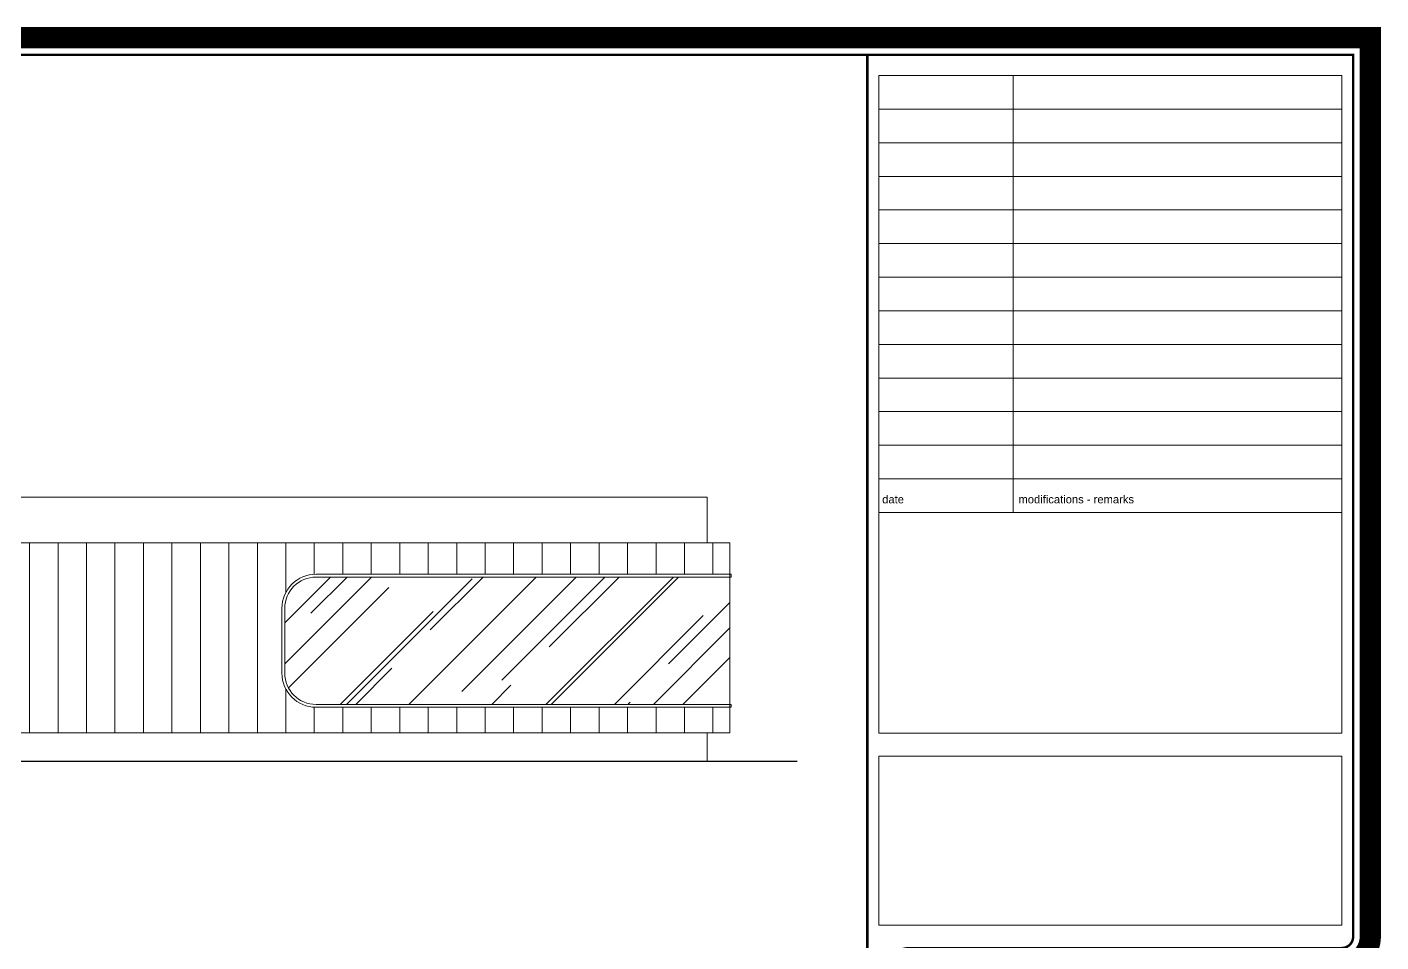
# Model space of a CAD drawing. Header units: millimetres. Extents: x 54215 to 67697, y 23496 to 56611.
# Drawn here: x 57989.1 to 58464.6, y 28275.3 to 28596.5 of the extents above; entities that cross this region are included whole.
import ezdxf

# ---------------------------------------------------------------- set-up
doc = ezdxf.new("R2010")
doc.units = ezdxf.units.MM
for name, color, linetype, lineweight in [('no3_ahsap gorunus on ince', 32, 'Continuous', 13), ('no3_cam gorunus on', 142, 'Continuous', 15), ('no3_duvar kaplama', 8, 'Continuous', 0), ('no3_duvar kaplama trimli', 8, 'Continuous', 0), ('no3_lejand', 255, 'Continuous', 13)]:
    doc.layers.add(name, color=color, linetype=linetype, lineweight=lineweight)
doc.styles.add('AT-ARIAL', font='arial.ttf')

# ---------------------------------------------------------------- blocks, each defined once
blk = doc.blocks.new('GÖRÜNÜŞDOLLAPP')
at = {"layer": 'no3_duvar kaplama'}
h = blk.add_hatch(dxfattribs=at)
h.set_pattern_fill('AR-RROOF', color=256, angle=45)
h.paths.add_polyline_path([(11540.15, 7658.32, 0.414214), (11529.15, 7647.32), (11529.15, 7624.58, 0.414214), (11540.15, 7613.58), (11685.43, 7613.58), (11685.43, 7658.32), (11683.73, 7658.32)])
at = {"layer": 'no3_duvar kaplama trimli'}
h = blk.add_hatch(dxfattribs=at)
h.set_pattern_fill('_USER', color=256, scale=10, angle=90, pattern_type=0)
h.set_pattern_definition([(90, (0, 0), (-10, 6e-16), [])])
h.paths.add_polyline_path([(11427.02, 7670.32), (11427.02, 7603.58), (11685.43, 7603.58), (11685.43, 7612.58), (11683.73, 7612.58), (11540.15, 7612.58, -0.414214), (11528.15, 7624.58), (11528.15, 7647.32, -0.414214), (11540.15, 7659.32), (11685.43, 7659.32), (11685.43, 7670.32)])
at = {"layer": 'no3_ahsap gorunus on ince'}
for p, q in [((11427.02, 7670.32), (11685.43, 7670.32)), ((11685.43, 7670.32), (11685.43, 7603.58)), ((11540.15, 7659.32), (11685.93, 7659.32)), ((11540.15, 7658.32), (11685.93, 7658.32)), ((11528.15, 7647.32), (11528.15, 7624.58)), ((11529.15, 7647.32), (11529.15, 7624.58)), ((11540.15, 7613.58), (11685.93, 7613.58)), ((11540.15, 7612.58), (11685.93, 7612.58)), ((11685.43, 7603.58), (11427.02, 7603.58)), ((11677.43, 7603.58), (11677.43, 7593.58))]:
    blk.add_line(p, q, dxfattribs=at)
for points in [[(11683.73, 7658.32), (11685.93, 7658.32), (11685.93, 7659.32), (11683.73, 7659.32)], [(11683.73, 7613.58), (11685.93, 7613.58), (11685.93, 7612.58), (11683.73, 7612.58)]]:
    blk.add_lwpolyline(points, dxfattribs=at)
for centre, radius, start, end in [((11540.15, 7647.32), 12, 90, 180), ((11540.15, 7647.32), 11, 90, 180), ((11540.15, 7624.58), 12, 180, 270), ((11540.15, 7624.58), 11, 180, 270)]:
    blk.add_arc(centre, radius, start, end, dxfattribs=at)
at = {"layer": 'no3_cam gorunus on'}
for p, q in [((11677.43, 7686.4), (11427.02, 7686.4)), ((11677.43, 7670.32), (11677.43, 7686.4))]:
    blk.add_line(p, q, dxfattribs=at)

msp = doc.modelspace()

# ---------------------------------------------------------------- linework, layer by layer
msp.add_line((58259.58, 28338.689), (57296.518, 28338.689))
at = {"layer": 'no3_lejand', "color": 250}
for p, q in [((58335.469, 28579.501), (58335.469, 28426.1)), ((58288.239, 28567.701), (58450.8, 28567.701)), ((58288.239, 28555.901), (58450.8, 28555.901)), ((58288.239, 28544.101), (58450.8, 28544.101)), ((58288.239, 28532.301), (58450.8, 28532.301)), ((58288.239, 28520.501), (58450.8, 28520.501)), ((58288.239, 28508.701), (58450.8, 28508.701)), ((58288.239, 28496.901), (58450.8, 28496.901)), ((58288.239, 28485.101), (58450.8, 28485.101)), ((58288.239, 28473.3), (58450.8, 28473.3)), ((58288.239, 28461.5), (58450.8, 28461.5)), ((58288.239, 28449.7), (58450.8, 28449.7)), ((58288.239, 28437.9), (58450.8, 28437.9)), ((58288.239, 28426.1), (58450.8, 28426.1))]:
    msp.add_line(p, q, dxfattribs=at)
at = {"layer": 'no3_lejand', "color": 254}
for p, q in [((58288.239, 28340.527), (58288.239, 28281.187)), ((58450.8, 28340.527), (58288.239, 28340.527)), ((58450.8, 28340.527), (58450.8, 28281.187)), ((58450.8, 28281.187), (58288.239, 28281.187))]:
    msp.add_line(p, q, dxfattribs=at)
at = {"layer": 'no3_lejand', "color": 1, "const_width": 7.466}
msp.add_lwpolyline([(58460.835, 28012.793), (54731.633, 28012.793), (54731.633, 28592.793), (58460.835, 28592.793), (58460.835, 28277.173, -0.4142136), (58450.8, 28267.139), (58299.278, 28267.139, 0.4142136), (58295.264, 28263.125), (58295.264, 28165.59, 0.4142136), (58299.278, 28161.576), (58450.8, 28161.576, -0.4142136), (58460.835, 28151.541), (58460.835, 28012.793)], format="xyb", dxfattribs=at)
at = {"layer": 'no3_lejand', "color": 252, "const_width": 0.854}
msp.add_lwpolyline([(58454.814, 28277.173, -0.4142136), (58450.8, 28273.159), (58299.278, 28273.159, 0.4142136), (58289.243, 28263.125), (58289.243, 28165.59, 0.4142136), (58299.278, 28155.555), (58450.8, 28155.555, -0.4142136), (58454.814, 28151.541), (58454.814, 28018.813), (54737.654, 28018.813), (54737.654, 28586.772), (58454.814, 28586.772), (58454.814, 28277.173)], format="xyb", dxfattribs=at)
msp.add_lwpolyline([(58284.226, 28018.813), (58284.226, 28586.772)], dxfattribs=at)
at = {"layer": 'no3_lejand', "color": 250}
msp.add_lwpolyline([(58450.8, 28426.1), (58288.239, 28426.1), (58288.239, 28579.501), (58450.8, 28579.501)], close=True, dxfattribs=at)
msp.add_lwpolyline([(58288.239, 28426.1), (58288.239, 28348.555), (58450.8, 28348.555), (58450.8, 28426.1)], dxfattribs=at)

# ---------------------------------------------------------------- block references
msp.add_blockref('GÖRÜNÜŞDOLLAPP', (46550.483, 20745.11))

# ---------------------------------------------------------------- texts
at = {"layer": 'no3_lejand', "color": 252, "attachment_point": 1, "style": 'AT-ARIAL'}
for s, insert, char_height, width in [('date', (58289.438, 28432.125), 2.8097, 11.29718), ('modifications - remarks', (58337.294, 28432.125), 2.80969, 59.99468)]:
    msp.add_mtext(s, dxfattribs=dict(at, insert=insert, char_height=char_height, width=width))

doc.saveas('drawing.dxf')
